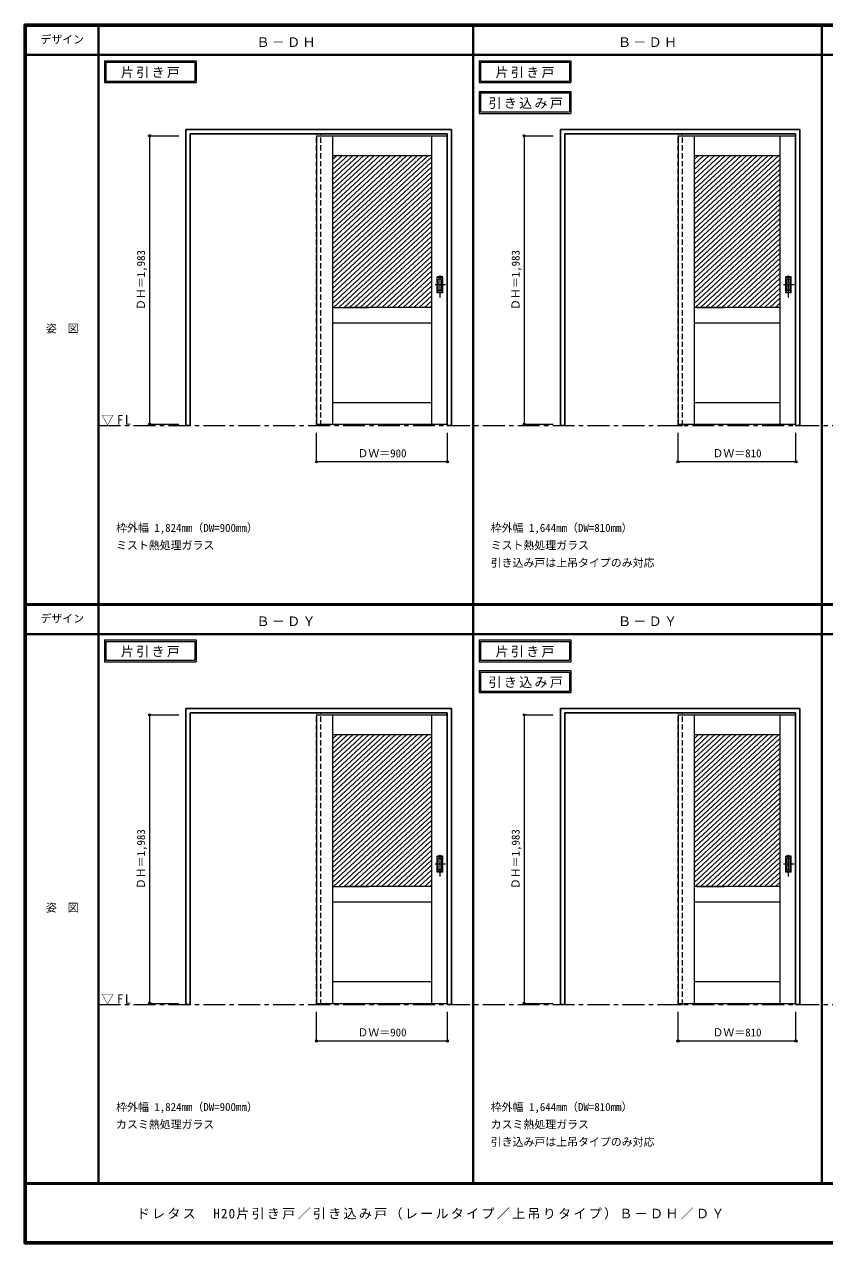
# Model space of a CAD drawing. Units: millimetres, scale not verified. Extents: x -6000 to 5700, y -4307 to 4260.
# Drawn here: x -6000 to -502, y -4205 to 4175 of the extents above; entities that cross this region are included whole.
import ezdxf
from ezdxf.enums import TextEntityAlignment as Align

# ---------------------------------------------------------------- set-up
doc = ezdxf.new("R2010")
doc.units = ezdxf.units.MM
doc.header["$LTSCALE"] = 30
doc.header["$PDMODE"] = 32
doc.header["$PDSIZE"] = 15
doc.linetypes.add('CHAIN1', pattern=[8, 5, -1, 1, -1])
doc.linetypes.add('DASHED1', pattern=[1.8, 1.2, -0.6])
for name, color, linetype, lineweight in [('0-1_通り芯', 7, 'CHAIN1', 18), ('0-2_扉', 7, 'Continuous', 18), ('0-4_枠', 3, 'Continuous', 25), ('0-6_引手', 7, 'Continuous', 18), ('0-A_文字', 7, 'Continuous', 18), ('0-B_寸法', 7, 'Continuous', 9), ('0-C_ハッチ', 4, 'Continuous', 9), ('F-1_枠', 6, 'Continuous', 40), ('F-A_文字', 7, 'Continuous', 18)]:
    doc.layers.add(name, color=color, linetype=linetype, lineweight=lineweight)
doc.styles.add('ＭＳ ゴシック', font='')
doc.styles.get('ＭＳ ゴシック').set_extended_font_data('MS Gothic')

msp = doc.modelspace()

# ---------------------------------------------------------------- linework, layer by layer
at = {"layer": '0-1_通り芯'}
for p, q in [((-5490, 1418), (1678, 1418)), ((-5490, -2562.5), (1678, -2562.5))]:
    msp.add_line(p, q, dxfattribs=at)
at = {"layer": '0-2_扉'}
for p, q in [((-3993, 3409.5), (-3993, 1426.5)), ((-3993, 3409.5), (-3096, 3409.5)), ((-3883, 3409.5), (-3883, 1426.5)), ((-3203, 3409.5), (-3203, 1426.5)), ((-1509, 3409.5), (-1509, 1426.5)), ((-1509, 3409.5), (-702, 3409.5)), ((-1399, 3409.5), (-1399, 1426.5)), ((-809, 3409.5), (-809, 1426.5)), ((-3883, 3274.5), (-3203, 3274.5)), ((-1399, 3274.5), (-809, 3274.5)), ((-3883, 2229.5), (-3630.5, 2229.5)), ((-3203, 2229.5), (-3803, 2229.5)), ((-809, 2229.5), (-1399, 2229.5)), ((-1380.5, 2229.5), (-1191.5, 2229.5)), ((-3883, 2124.5), (-3203, 2124.5)), ((-1399, 2124.5), (-809, 2124.5)), ((-3883, 1576.5), (-3203, 1576.5)), ((-1399, 1576.5), (-809, 1576.5)), ((-3993, 1426.5), (-3096, 1426.5)), ((-1509, 1426.5), (-702, 1426.5)), ((-3993, -571), (-3993, -2554)), ((-3993, -571), (-3096, -571)), ((-3883, -571), (-3883, -2554)), ((-3203, -571), (-3203, -2554)), ((-1509, -571), (-1509, -2554)), ((-1509, -571), (-702, -571)), ((-1399, -571), (-1399, -2554)), ((-809, -571), (-809, -2554)), ((-3883, -706), (-3203, -706)), ((-1399, -706), (-809, -706)), ((-3883, -1751), (-3630.5, -1751)), ((-3203, -1751), (-3803, -1751)), ((-809, -1751), (-1399, -1751)), ((-1380.5, -1751), (-1191.5, -1751)), ((-3883, -1856), (-3203, -1856)), ((-1399, -1856), (-809, -1856)), ((-3883, -2404), (-3203, -2404)), ((-1399, -2404), (-809, -2404)), ((-3993, -2554), (-3096, -2554)), ((-1509, -2554), (-702, -2554))]:
    msp.add_line(p, q, dxfattribs=at)
at = {"layer": '0-2_扉', "color": 4, "linetype": 'DASHED1', "lineweight": 9}
for p, q in [((-3096, 3409.5), (-3093, 3409.5)), ((-3093, 1426.5), (-3093, 3409.5)), ((-702, 3409.5), (-699, 3409.5)), ((-3096, 1426.5), (-3093, 1426.5)), ((-3096, -571), (-3093, -571)), ((-3093, -2554), (-3093, -571)), ((-702, -571), (-699, -571)), ((-3096, -2554), (-3093, -2554))]:
    msp.add_line(p, q, dxfattribs=at)
for points in [[(-702, 1426.5), (-699, 1426.5), (-699, 3409.5)], [(-702, -2554), (-699, -2554), (-699, -571)]]:
    msp.add_lwpolyline(points, dxfattribs=at)
at = {"layer": '0-4_枠'}
for p, q in [((-4890, 1418), (-4890, 3453)), ((-4890, 3453), (-3066, 3453)), ((-3066, 1418), (-3066, 3453)), ((-2316, 1418), (-2316, 3453)), ((-2316, 3453), (-672, 3453)), ((-672, 1418), (-672, 3453)), ((-4860, 3423), (-3096, 3423)), ((-3096, 1418), (-3096, 3423)), ((-2286, 3423), (-702, 3423)), ((-702, 1418), (-702, 3423)), ((-3096, 1418), (-3066, 1418)), ((-702, 1418), (-672, 1418)), ((-4890, -2562.5), (-4890, -527.5)), ((-4890, -527.5), (-3066, -527.5)), ((-4860, -557.5), (-3096, -557.5)), ((-3096, -2562.5), (-3096, -557.5)), ((-3066, -2562.5), (-3066, -527.5)), ((-2316, -2562.5), (-2316, -527.5)), ((-2316, -527.5), (-672, -527.5)), ((-2286, -557.5), (-702, -557.5)), ((-702, -2562.5), (-702, -557.5)), ((-672, -2562.5), (-672, -527.5)), ((-3096, -2562.5), (-3066, -2562.5)), ((-702, -2562.5), (-672, -2562.5))]:
    msp.add_line(p, q, dxfattribs=at)
at = {"layer": '0-4_枠', "color": 4, "linetype": 'DASHED1', "lineweight": 9}
for p, q in [((-3993, 1418), (-3993, 3423)), ((-3963, 1418), (-3963, 3423)), ((-1509, 1418), (-1509, 3423)), ((-1479, 1418), (-1479, 3423)), ((-3993, 1418), (-3963, 1418)), ((-1509, 1418), (-1479, 1418)), ((-3993, -2562.5), (-3993, -557.5)), ((-3963, -2562.5), (-3963, -557.5)), ((-1509, -2562.5), (-1509, -557.5)), ((-1479, -2562.5), (-1479, -557.5)), ((-3993, -2562.5), (-3963, -2562.5)), ((-1509, -2562.5), (-1479, -2562.5))]:
    msp.add_line(p, q, dxfattribs=at)
at = {"layer": '0-4_枠'}
for points in [[(-4890, 1418), (-4860, 1418), (-4860, 3423)], [(-2316, 1418), (-2286, 1418), (-2286, 3423)], [(-4890, -2562.5), (-4860, -2562.5), (-4860, -557.5)], [(-2316, -2562.5), (-2286, -2562.5), (-2286, -557.5)]]:
    msp.add_lwpolyline(points, dxfattribs=at)
at = {"layer": '0-6_引手'}
for p, q in [((-3125, 2439), (-3163, 2439)), ((-3163, 2329), (-3163, 2439)), ((-3125, 2329), (-3125, 2439)), ((-731, 2439), (-769, 2439)), ((-769, 2329), (-769, 2439)), ((-731, 2329), (-731, 2439)), ((-3131.5, 2423), (-3156.5, 2423)), ((-3156.5, 2345), (-3156.5, 2423)), ((-3131.5, 2345), (-3131.5, 2423)), ((-737.5, 2423), (-762.5, 2423)), ((-762.5, 2345), (-762.5, 2423)), ((-737.5, 2345), (-737.5, 2423)), ((-3125, 2329), (-3163, 2329)), ((-3131.5, 2345), (-3156.5, 2345)), ((-731, 2329), (-769, 2329)), ((-737.5, 2345), (-762.5, 2345)), ((-3125, -1541.5), (-3163, -1541.5)), ((-3163, -1651.5), (-3163, -1541.5)), ((-3131.5, -1557.5), (-3156.5, -1557.5)), ((-3156.5, -1635.5), (-3156.5, -1557.5)), ((-3131.5, -1635.5), (-3131.5, -1557.5)), ((-3125, -1651.5), (-3125, -1541.5)), ((-731, -1541.5), (-769, -1541.5)), ((-769, -1651.5), (-769, -1541.5)), ((-737.5, -1557.5), (-762.5, -1557.5)), ((-762.5, -1635.5), (-762.5, -1557.5)), ((-737.5, -1635.5), (-737.5, -1557.5)), ((-731, -1651.5), (-731, -1541.5)), ((-3125, -1651.5), (-3163, -1651.5)), ((-3131.5, -1635.5), (-3156.5, -1635.5)), ((-731, -1651.5), (-769, -1651.5)), ((-737.5, -1635.5), (-762.5, -1635.5))]:
    msp.add_line(p, q, dxfattribs=at)
at = {"layer": '0-6_引手', "linetype": 'DASHED1'}
for p, q in [((-3160, 2333), (-3160, 2435)), ((-766, 2333), (-766, 2435)), ((-3128, 2333), (-3160, 2333)), ((-734, 2333), (-766, 2333)), ((-3160, -1647.5), (-3160, -1545.5)), ((-766, -1647.5), (-766, -1545.5)), ((-3128, -1647.5), (-3160, -1647.5)), ((-734, -1647.5), (-766, -1647.5))]:
    msp.add_line(p, q, dxfattribs=at)
at = {"layer": '0-6_引手', "linetype": 'CHAIN1'}
for p, q in [((-3144, 2298.77), (-3144, 2469.62)), ((-750, 2298.77), (-750, 2469.62)), ((-3105.93, 2384), (-3178.44, 2384)), ((-711.93, 2384), (-784.44, 2384)), ((-3144, -1681.73), (-3144, -1510.88)), ((-750, -1681.73), (-750, -1510.88)), ((-3105.93, -1596.5), (-3178.44, -1596.5)), ((-711.93, -1596.5), (-784.44, -1596.5))]:
    msp.add_line(p, q, dxfattribs=at)
at = {"layer": '0-6_引手', "linetype": 'DASHED1'}
for points in [[(-3128, 2333), (-3128, 2435), (-3160, 2435)], [(-734, 2333), (-734, 2435), (-766, 2435)], [(-3128, -1647.5), (-3128, -1545.5), (-3160, -1545.5)], [(-734, -1647.5), (-734, -1545.5), (-766, -1545.5)]]:
    msp.add_lwpolyline(points, dxfattribs=at)
at = {"layer": '0-A_文字'}
for p, q in [((-5450, 3925), (-5450, 3775)), ((-5440, 3915), (-5440, 3785)), ((-5440, 3915), (-4828.97, 3915)), ((-4828.97, 3915), (-4828.97, 3785)), ((-2876, 3925), (-2876, 3775)), ((-2866, 3915), (-2866, 3785)), ((-2866, 3915), (-2254.97, 3915)), ((-2254.97, 3915), (-2254.97, 3785)), ((-5450, 3775), (-4818.97, 3775)), ((-5440, 3785), (-4828.97, 3785)), ((-2876, 3775), (-2244.97, 3775)), ((-2866, 3785), (-2254.97, 3785)), ((-2876, 3713.53), (-2876, 3563.53)), ((-2866, 3703.53), (-2866, 3573.53)), ((-2866, 3703.53), (-2254.97, 3703.53)), ((-2254.97, 3703.53), (-2254.97, 3573.53)), ((-2876, 3563.53), (-2244.97, 3563.53)), ((-2866, 3573.53), (-2254.97, 3573.53)), ((-5450, -55.5), (-5450, -205.5)), ((-5440, -65.5), (-5440, -195.5)), ((-5440, -65.5), (-4828.97, -65.5)), ((-4828.97, -65.5), (-4828.97, -195.5)), ((-2876, -55.5), (-2876, -205.5)), ((-2866, -65.5), (-2866, -195.5)), ((-2866, -65.5), (-2254.97, -65.5)), ((-2254.97, -65.5), (-2254.97, -195.5)), ((-5450, -205.5), (-4818.97, -205.5)), ((-5440, -195.5), (-4828.97, -195.5)), ((-2876, -205.5), (-2244.97, -205.5)), ((-2866, -195.5), (-2254.97, -195.5)), ((-2876, -266.97), (-2876, -416.97)), ((-2866, -276.97), (-2866, -406.97)), ((-2866, -276.97), (-2254.97, -276.97)), ((-2254.97, -276.97), (-2254.97, -406.97)), ((-2876, -416.97), (-2244.97, -416.97)), ((-2866, -406.97), (-2254.97, -406.97))]:
    msp.add_line(p, q, dxfattribs=at)
for points in [[(-5450, 3925), (-4818.97, 3925), (-4818.97, 3775)], [(-2876, 3925), (-2244.97, 3925), (-2244.97, 3775)], [(-2876, 3713.53), (-2244.97, 3713.53), (-2244.97, 3563.53)], [(-5450, -55.5), (-4818.97, -55.5), (-4818.97, -205.5)], [(-2876, -55.5), (-2244.97, -55.5), (-2244.97, -205.5)], [(-2876, -266.97), (-2244.97, -266.97), (-2244.97, -416.97)]]:
    msp.add_lwpolyline(points, dxfattribs=at)
at = {"layer": '0-B_寸法', "color": 4}
for p, q in [((-5140, 3409.5), (-5140, 1426.5)), ((-5140, 3409.5), (-4940, 3409.5)), ((-2566, 3409.5), (-2566, 1426.5)), ((-2566, 3409.5), (-2366, 3409.5)), ((-5140, 1426.5), (-4940, 1426.5)), ((-2566, 1426.5), (-2366, 1426.5)), ((-3993, 1168), (-3993, 1368)), ((-3093, 1168), (-3093, 1368)), ((-1509, 1168), (-1509, 1368)), ((-699, 1168), (-699, 1368)), ((-3093, 1168), (-3993, 1168)), ((-699, 1168), (-1509, 1168)), ((-5140, -571), (-5140, -2554)), ((-5140, -571), (-4940, -571)), ((-2566, -571), (-2566, -2554)), ((-2566, -571), (-2366, -571)), ((-5140, -2554), (-4940, -2554)), ((-2566, -2554), (-2366, -2554)), ((-3993, -2812.5), (-3993, -2612.5)), ((-3093, -2812.5), (-3093, -2612.5)), ((-1509, -2812.5), (-1509, -2612.5)), ((-699, -2812.5), (-699, -2612.5)), ((-3093, -2812.5), (-3993, -2812.5)), ((-699, -2812.5), (-1509, -2812.5))]:
    msp.add_line(p, q, dxfattribs=at)
at = {"layer": '0-B_寸法'}
for p in [(-5140, 3409.5), (-2566, 3409.5), (-5140, 1426.5), (-2566, 1426.5), (-3993, 1168), (-3093, 1168), (-1509, 1168), (-699, 1168), (-5140, -571), (-2566, -571), (-5140, -2554), (-2566, -2554), (-3993, -2812.5), (-3093, -2812.5), (-1509, -2812.5), (-699, -2812.5)]:
    msp.add_point(p, dxfattribs=at)
at = {"layer": '0-C_ハッチ'}
for p, q in [((-3814.86, 3274.5), (-3883, 3211.4)), ((-3778.06, 3274.5), (-3883, 3177.33)), ((-3741.26, 3274.5), (-3883, 3143.26)), ((-3704.47, 3274.5), (-3883, 3109.19)), ((-3851.65, 3274.5), (-3883, 3245.47)), ((-3667.67, 3274.5), (-3883, 3075.12)), ((-3630.87, 3274.5), (-3883, 3041.05)), ((-3594.08, 3274.5), (-3883, 3006.98)), ((-3557.28, 3274.5), (-3883, 2972.91)), ((-3520.48, 3274.5), (-3883, 2938.83)), ((-3483.68, 3274.5), (-3883, 2904.76)), ((-3446.89, 3274.5), (-3883, 2870.69)), ((-3410.09, 3274.5), (-3883, 2836.62)), ((-3373.29, 3274.5), (-3883, 2802.55)), ((-3336.5, 3274.5), (-3883, 2768.48)), ((-3299.7, 3274.5), (-3883, 2734.41)), ((-3226.11, 3274.5), (-3883, 2666.27)), ((-3262.9, 3274.5), (-3883, 2700.34)), ((-1330.86, 3274.5), (-1399, 3211.4)), ((-1294.06, 3274.5), (-1399, 3177.33)), ((-1257.26, 3274.5), (-1399, 3143.26)), ((-1220.47, 3274.5), (-1399, 3109.19)), ((-1367.65, 3274.5), (-1399, 3245.47)), ((-1183.67, 3274.5), (-1399, 3075.12)), ((-1146.87, 3274.5), (-1399, 3041.05)), ((-1110.08, 3274.5), (-1399, 3006.98)), ((-1073.28, 3274.5), (-1399, 2972.91)), ((-1036.48, 3274.5), (-1399, 2938.83)), ((-999.68, 3274.5), (-1399, 2904.76)), ((-962.89, 3274.5), (-1399, 2870.69)), ((-926.09, 3274.5), (-1399, 2836.62)), ((-889.29, 3274.5), (-1399, 2802.55)), ((-852.5, 3274.5), (-1399, 2768.48)), ((-815.7, 3274.5), (-1399, 2734.41)), ((-3203, 3261.82), (-3883, 2632.2)), ((-3203, 3227.75), (-3883, 2598.12)), ((-3203, 3193.68), (-3883, 2564.05)), ((-809, 3246.63), (-1399, 2700.34)), ((-809, 3212.56), (-1399, 2666.27)), ((-3203, 3159.61), (-3883, 2529.98)), ((-3203, 3125.54), (-3883, 2495.91)), ((-809, 3178.49), (-1399, 2632.2)), ((-809, 3144.42), (-1399, 2598.12)), ((-809, 3110.35), (-1399, 2564.05)), ((-3203, 3091.47), (-3883, 2461.84)), ((-3203, 3057.4), (-3883, 2427.77)), ((-3203, 3023.33), (-3883, 2393.7)), ((-809, 3076.28), (-1399, 2529.98)), ((-809, 3042.21), (-1399, 2495.91)), ((-3203, 2989.26), (-3883, 2359.63)), ((-3203, 2955.19), (-3883, 2325.56)), ((-809, 3008.14), (-1399, 2461.84)), ((-809, 2974.07), (-1399, 2427.77)), ((-809, 2939.99), (-1399, 2393.7)), ((-3203, 2921.11), (-3883, 2291.48)), ((-3203, 2887.04), (-3883, 2257.41)), ((-3203, 2852.97), (-3876.35, 2229.5)), ((-809, 2905.92), (-1399, 2359.63)), ((-809, 2871.85), (-1399, 2325.56)), ((-3203, 2818.9), (-3839.55, 2229.5)), ((-3203, 2784.83), (-3802.76, 2229.5)), ((-809, 2837.78), (-1399, 2291.48)), ((-809, 2803.71), (-1399, 2257.41)), ((-809, 2769.64), (-1392.35, 2229.5)), ((-3203, 2750.76), (-3765.96, 2229.5)), ((-3203, 2716.69), (-3729.16, 2229.5)), ((-3203, 2682.62), (-3692.37, 2229.5)), ((-809, 2735.57), (-1355.55, 2229.5)), ((-809, 2701.5), (-1318.76, 2229.5)), ((-3203, 2648.55), (-3655.57, 2229.5)), ((-3203, 2614.47), (-3618.77, 2229.5)), ((-809, 2667.43), (-1281.96, 2229.5)), ((-809, 2633.35), (-1245.16, 2229.5)), ((-809, 2599.28), (-1208.37, 2229.5)), ((-3203, 2580.4), (-3581.98, 2229.5)), ((-3203, 2546.33), (-3545.18, 2229.5)), ((-809, 2565.21), (-1171.57, 2229.5)), ((-809, 2531.14), (-1134.77, 2229.5)), ((-3203, 2512.26), (-3508.38, 2229.5)), ((-3203, 2478.19), (-3471.59, 2229.5)), ((-3203, 2444.12), (-3434.79, 2229.5)), ((-809, 2497.07), (-1097.98, 2229.5)), ((-809, 2463), (-1061.18, 2229.5)), ((-3203, 2410.05), (-3397.99, 2229.5)), ((-3203, 2375.98), (-3361.2, 2229.5)), ((-809, 2428.93), (-1024.38, 2229.5)), ((-809, 2394.86), (-987.59, 2229.5)), ((-809, 2360.79), (-950.79, 2229.5)), ((-3203, 2341.91), (-3324.4, 2229.5)), ((-3203, 2307.84), (-3287.6, 2229.5)), ((-3203, 2273.76), (-3250.81, 2229.5)), ((-809, 2326.72), (-913.99, 2229.5)), ((-809, 2292.64), (-877.2, 2229.5)), ((-3203, 2239.69), (-3214.01, 2229.5)), ((-809, 2258.57), (-840.4, 2229.5)), ((-3814.86, -706), (-3883, -769.1)), ((-3778.06, -706), (-3883, -803.17)), ((-3741.26, -706), (-3883, -837.24)), ((-3704.47, -706), (-3883, -871.31)), ((-3851.65, -706), (-3883, -735.03)), ((-3667.67, -706), (-3883, -905.38)), ((-3630.87, -706), (-3883, -939.45)), ((-3594.08, -706), (-3883, -973.52)), ((-3557.28, -706), (-3883, -1007.59)), ((-3520.48, -706), (-3883, -1041.67)), ((-3483.68, -706), (-3883, -1075.74)), ((-3446.89, -706), (-3883, -1109.81)), ((-3410.09, -706), (-3883, -1143.88)), ((-3373.29, -706), (-3883, -1177.95)), ((-3336.5, -706), (-3883, -1212.02)), ((-3299.7, -706), (-3883, -1246.09)), ((-3226.11, -706), (-3883, -1314.23)), ((-3262.9, -706), (-3883, -1280.16)), ((-3203, -718.68), (-3883, -1348.3)), ((-3203, -752.75), (-3883, -1382.38)), ((-1330.86, -706), (-1399, -769.1)), ((-1294.06, -706), (-1399, -803.17)), ((-1257.26, -706), (-1399, -837.24)), ((-1220.47, -706), (-1399, -871.31)), ((-1367.65, -706), (-1399, -735.03)), ((-1183.67, -706), (-1399, -905.38)), ((-1146.87, -706), (-1399, -939.45)), ((-1110.08, -706), (-1399, -973.52)), ((-1073.28, -706), (-1399, -1007.59)), ((-1036.48, -706), (-1399, -1041.67)), ((-999.68, -706), (-1399, -1075.74)), ((-962.89, -706), (-1399, -1109.81)), ((-926.09, -706), (-1399, -1143.88)), ((-889.29, -706), (-1399, -1177.95)), ((-852.5, -706), (-1399, -1212.02)), ((-815.7, -706), (-1399, -1246.09)), ((-809, -733.87), (-1399, -1280.16)), ((-3203, -786.82), (-3883, -1416.45)), ((-3203, -820.89), (-3883, -1450.52)), ((-809, -767.94), (-1399, -1314.23)), ((-809, -802.01), (-1399, -1348.3)), ((-809, -836.08), (-1399, -1382.38)), ((-3203, -854.96), (-3883, -1484.59)), ((-3203, -889.03), (-3883, -1518.66)), ((-809, -870.15), (-1399, -1416.45)), ((-809, -904.22), (-1399, -1450.52)), ((-3203, -923.1), (-3883, -1552.73)), ((-3203, -957.17), (-3883, -1586.8)), ((-3203, -991.24), (-3883, -1620.87)), ((-809, -938.29), (-1399, -1484.59)), ((-809, -972.36), (-1399, -1518.66)), ((-3203, -1025.31), (-3883, -1654.94)), ((-3203, -1059.39), (-3883, -1689.02)), ((-809, -1006.43), (-1399, -1552.73)), ((-809, -1040.51), (-1399, -1586.8)), ((-809, -1074.58), (-1399, -1620.87)), ((-3203, -1093.46), (-3883, -1723.09)), ((-3203, -1127.53), (-3876.35, -1751)), ((-3203, -1161.6), (-3839.55, -1751)), ((-809, -1108.65), (-1399, -1654.94)), ((-809, -1142.72), (-1399, -1689.02)), ((-3203, -1195.67), (-3802.76, -1751)), ((-3203, -1229.74), (-3765.96, -1751)), ((-809, -1176.79), (-1399, -1723.09)), ((-809, -1210.86), (-1392.35, -1751)), ((-809, -1244.93), (-1355.55, -1751)), ((-3203, -1263.81), (-3729.16, -1751)), ((-3203, -1297.88), (-3692.37, -1751)), ((-3203, -1331.95), (-3655.57, -1751)), ((-809, -1279), (-1318.76, -1751)), ((-809, -1313.07), (-1281.96, -1751)), ((-3203, -1366.03), (-3618.77, -1751)), ((-3203, -1400.1), (-3581.98, -1751)), ((-809, -1347.15), (-1245.16, -1751)), ((-809, -1381.22), (-1208.37, -1751)), ((-809, -1415.29), (-1171.57, -1751)), ((-3203, -1434.17), (-3545.18, -1751)), ((-3203, -1468.24), (-3508.38, -1751)), ((-3203, -1502.31), (-3471.59, -1751)), ((-809, -1449.36), (-1134.77, -1751)), ((-809, -1483.43), (-1097.98, -1751)), ((-3203, -1536.38), (-3434.79, -1751)), ((-3203, -1570.45), (-3397.99, -1751)), ((-809, -1517.5), (-1061.18, -1751)), ((-809, -1551.57), (-1024.38, -1751)), ((-809, -1585.64), (-987.59, -1751)), ((-3203, -1604.52), (-3361.2, -1751)), ((-3203, -1638.59), (-3324.4, -1751)), ((-3203, -1672.66), (-3287.6, -1751)), ((-809, -1619.71), (-950.79, -1751)), ((-809, -1653.78), (-913.99, -1751)), ((-3203, -1706.74), (-3250.81, -1751)), ((-3203, -1740.81), (-3214.01, -1751)), ((-809, -1687.86), (-877.2, -1751)), ((-809, -1721.93), (-840.4, -1751))]:
    msp.add_line(p, q, dxfattribs=at)
at = {"layer": 'F-1_枠'}
for p, q in [((-6000, 4175), (5700, 4175)), ((-6000, 4175), (-6000, -4205)), ((-6000, 4170), (5700, 4170)), ((-6000, 4165), (5700, 4165)), ((-5995, 4175), (-5995, -4205)), ((-5990, 4175), (-5990, -4205)), ((-5490, 4175), (-5490, -3790)), ((-2916, -3790), (-2916, 4175)), ((-522, -3790), (-522, 4175)), ((-6000, 3965), (5700, 3965)), ((-6000, 190.5), (5700, 190.5)), ((-6000, 187.5), (5700, 187.5)), ((-6000, 184.5), (5700, 184.5)), ((-6000, -15.5), (5700, -15.5)), ((5700, -3790), (-6000, -3790)), ((5700, -3795), (-6000, -3795)), ((5700, -4195), (-6000, -4195)), ((5700, -4200), (-6000, -4200)), ((5700, -4205), (-6000, -4205))]:
    msp.add_line(p, q, dxfattribs=at)

# ---------------------------------------------------------------- texts
at = {"layer": '0-A_文字', "style": 'ＭＳ ゴシック'}
for s, p in [('枠外幅 1,824mm（DW=900mm）', (-5370, 670.5)), ('枠外幅 1,644mm（DW=810mm）', (-2796, 670.5)), ('ミスト熱処理ガラス', (-5370, 550.5)), ('ミスト熱処理ガラス', (-2796, 550.5)), ('引き込み戸は上吊タイプのみ対応', (-2796, 430.5)), ('枠外幅 1,824mm（DW=900mm）', (-5370, -3310)), ('枠外幅 1,644mm（DW=810mm）', (-2796, -3310)), ('カスミ熱処理ガラス', (-5370, -3430)), ('カスミ熱処理ガラス', (-2796, -3430)), ('引き込み戸は上吊タイプのみ対応', (-2796, -3550))]:
    msp.add_text(s, height=54.99, dxfattribs=at).set_placement(p, align=Align.BOTTOM_LEFT)
at = {"layer": '0-A_文字', "char_height": 65.98, "attachment_point": 7, "style": 'ＭＳ ゴシック'}
for s, insert in [('\\T1.17;Ｂ－ＤＨ', (-4405.5, 4020)), ('\\T1.17;Ｂ－ＤＨ', (-1921.5, 4020)), ('\\T1.17;片引き戸', (-5336.98, 3805)), ('\\T1.17;片引き戸', (-2762.98, 3805)), ('\\T1.17;引き込み戸', (-2811.34, 3593.53)), ('\\T1.26;\\W0.95;▽FL', (-5471.25, 1418)), ('\\T1.17;Ｂ－ＤＹ', (-4405.5, 39.5)), ('\\T1.17;Ｂ－ＤＹ', (-1921.5, 39.5)), ('\\T1.17;片引き戸', (-5336.98, -175.5)), ('\\T1.17;片引き戸', (-2762.98, -175.5)), ('\\T1.17;引き込み戸', (-2811.34, -386.97)), ('\\T1.26;\\W0.95;▽FL', (-5471.25, -2562.5))]:
    msp.add_mtext(s, dxfattribs=dict(at, insert=insert))
at = {"layer": '0-B_寸法', "style": 'ＭＳ ゴシック'}
for p in [(-5155, 2211.75), (-2581, 2211.75), (-5155, -1768.75), (-2581, -1768.75)]:
    msp.add_text('ＤＨ＝1,983', height=54.99, rotation=90, dxfattribs=at).set_placement(p, align=Align.BOTTOM_LEFT)
for s, p in [('ＤＷ＝900', (-3711.75, 1183)), ('ＤＷ＝810', (-1272.75, 1183)), ('ＤＷ＝900', (-3711.75, -2797.5)), ('ＤＷ＝810', (-1272.75, -2797.5))]:
    msp.add_text(s, height=54.99, dxfattribs=at).set_placement(p, align=Align.BOTTOM_LEFT)
at = {"layer": 'F-A_文字', "style": 'ＭＳ ゴシック'}
for s, p in [('デザイン', (-5890, 4027.5)), ('姿\u3000図', (-5852.5, 2040.25)), ('デザイン', (-5890, 47)), ('姿\u3000図', (-5852.5, -1940.25))]:
    msp.add_text(s, height=54.99, dxfattribs=at).set_placement(p, align=Align.BOTTOM_LEFT)
at = {"layer": 'F-A_文字', "insert": (-5228.57, -4040), "char_height": 65.98, "attachment_point": 7, "style": 'ＭＳ ゴシック'}
msp.add_mtext('\\T1.17;ドレタス\u3000H20片引き戸／引き込み戸（レールタイプ／上吊りタイプ）Ｂ－ＤＨ／ＤＹ', dxfattribs=at)

doc.saveas('drawing.dxf')
